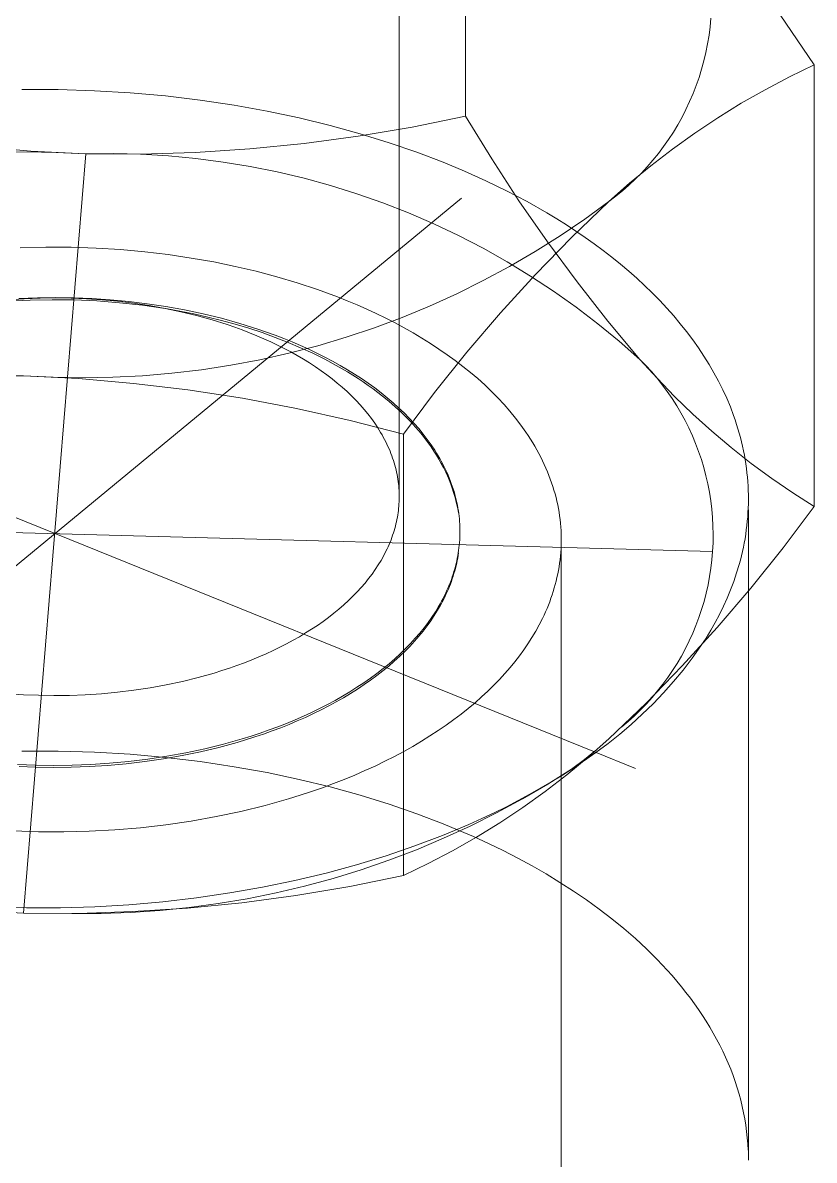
# Model space of a CAD drawing. Header units: inches. Extents: x -6 to 195, y -3 to 126.
# Drawn here: x 181.7479 to 182.0555, y 44.955 to 45.3972 of the extents above; entities that cross this region are included whole.
import ezdxf

# ---------------------------------------------------------------- set-up
doc = ezdxf.new("R2010")
doc.units = ezdxf.units.IN
doc.linetypes.add('HIDDEN', pattern=[1.905, 1.27, -0.635])
doc.layers.add('ZANO_R', color=7, linetype='Continuous', lineweight=0)
doc.layers.add('ZANO_R_przerywana', color=250, linetype='HIDDEN', lineweight=0)

msp = doc.modelspace()

# ---------------------------------------------------------------- linework, layer by layer
at = {"layer": 'ZANO_R'}
for p, q in [((182.0555, 45.38083), (182.0064, 45.45293)), ((182.01537, 45.39901), (182.01505, 45.39566)), ((182.01462, 45.39232), (182.01407, 45.389)), ((182.01505, 45.39566), (182.01462, 45.39232)), ((182.01407, 45.389), (182.01341, 45.3857)), ((182.01341, 45.3857), (182.01263, 45.38242)), ((182.01174, 45.37917), (182.01074, 45.37596)), ((182.01263, 45.38242), (182.01174, 45.37917)), ((182.04587, 45.37617), (182.0555, 45.38083)), ((182.0555, 45.20921), (182.0555, 45.38083)), ((182.01074, 45.37596), (182.00963, 45.37278)), ((182.03641, 45.37119), (182.04587, 45.37617)), ((182.00841, 45.36964), (182.00708, 45.36655)), ((182.00963, 45.37278), (182.00841, 45.36964)), ((182.02712, 45.36588), (182.03641, 45.37119)), ((182.00708, 45.36655), (182.00565, 45.3635)), ((182.01802, 45.36027), (182.02712, 45.36588)), ((182.00565, 45.3635), (182.00411, 45.3605)), ((182.00248, 45.35756), (182.00074, 45.35468)), ((182.00411, 45.3605), (182.00248, 45.35756)), ((182.00911, 45.35434), (182.01802, 45.36027)), ((181.9989, 45.35186), (181.99696, 45.3491)), ((182.00074, 45.35468), (181.9989, 45.35186)), ((182.00041, 45.34812), (182.00911, 45.35434)), ((181.99193, 45.3416), (182.00041, 45.34812)), ((181.99696, 45.3491), (181.99494, 45.34641)), ((181.99282, 45.34379), (181.99061, 45.34125)), ((181.99494, 45.34641), (181.99282, 45.34379)), ((181.98367, 45.3348), (181.99193, 45.3416)), ((181.98832, 45.33879), (181.98594, 45.3364)), ((181.99061, 45.34125), (181.98832, 45.33879)), ((181.97565, 45.32772), (181.98367, 45.3348)), ((181.98594, 45.3364), (181.98348, 45.3341)), ((181.97833, 45.32976), (181.97565, 45.32772)), ((181.98095, 45.33189), (181.97833, 45.32976)), ((181.98348, 45.3341), (181.98095, 45.33189)), ((181.96115, 45.31375), (181.97565, 45.32772)), ((181.97565, 45.32772), (181.96633, 45.32091)), ((181.96633, 45.32091), (181.95678, 45.31443)), ((181.95678, 45.31443), (181.94701, 45.30827)), ((181.94711, 45.29932), (181.96115, 45.31375)), ((181.94701, 45.30827), (181.93704, 45.30245)), ((181.93704, 45.30245), (181.92688, 45.29697)), ((181.93354, 45.28444), (181.94711, 45.29932)), ((181.92688, 45.29697), (181.91654, 45.29184)), ((181.91654, 45.29184), (181.90602, 45.28707)), ((181.90602, 45.28707), (181.89535, 45.28266)), ((181.89535, 45.28266), (181.88454, 45.27862)), ((181.92046, 45.26913), (181.93354, 45.28444)), ((181.88454, 45.27862), (181.87359, 45.27495)), ((181.87359, 45.27495), (181.86253, 45.27165)), ((181.85136, 45.26874), (181.84009, 45.2662)), ((181.86253, 45.27165), (181.85136, 45.26874)), ((181.90788, 45.25341), (181.92046, 45.26913)), ((181.82875, 45.26406), (181.81734, 45.2623)), ((181.84009, 45.2662), (181.82875, 45.26406)), ((181.72699, 45.26004), (181.74823, 45.25999)), ((181.74823, 45.25999), (181.73753, 45.25987)), ((181.74823, 45.25999), (181.76957, 45.25886)), ((181.75976, 45.25939), (181.74823, 45.25999)), ((181.7713, 45.25918), (181.75976, 45.25939)), ((181.78284, 45.25937), (181.7713, 45.25918)), ((181.79437, 45.25995), (181.78284, 45.25937)), ((181.80588, 45.26093), (181.79437, 45.25995)), ((181.81734, 45.2623), (181.80588, 45.26093)), ((181.76957, 45.25886), (181.79087, 45.25702)), ((181.79087, 45.25702), (181.8121, 45.25448)), ((181.8121, 45.25448), (181.83323, 45.25123)), ((181.83323, 45.25123), (181.85424, 45.24728)), ((181.89581, 45.23729), (181.90788, 45.25341)), ((181.85424, 45.24728), (181.87511, 45.24263)), ((181.87511, 45.24263), (181.89581, 45.23729)), ((181.89581, 45.06567), (181.89581, 45.23729)), ((182.0555, 45.20921), (182.04343, 45.19309)), ((182.04343, 45.19309), (182.03085, 45.17737)), ((182.03085, 45.17737), (182.01776, 45.16206)), ((182.01776, 45.16206), (182.00419, 45.14719)), ((182.01148, 45.15497), (182.00807, 45.15021)), ((182.00807, 45.15021), (182.0045, 45.14558)), ((182.00419, 45.14719), (181.99015, 45.13275)), ((182.0045, 45.14558), (182.00077, 45.14108)), ((182.00077, 45.14108), (181.99689, 45.13671)), ((181.99689, 45.13671), (181.99286, 45.13247)), ((181.99015, 45.13275), (181.97565, 45.11878)), ((181.99286, 45.13247), (181.98868, 45.12837)), ((181.98868, 45.12837), (181.98437, 45.12442)), ((181.98437, 45.12442), (181.97992, 45.12063)), ((181.97565, 45.11878), (181.96763, 45.1117)), ((181.97992, 45.12063), (181.97535, 45.11698)), ((181.97065, 45.1135), (181.96584, 45.11018)), ((181.97005, 45.11384), (181.98608, 45.10736)), ((181.97535, 45.11698), (181.97065, 45.1135)), ((181.96763, 45.1117), (181.95938, 45.1049)), ((181.95938, 45.1049), (181.95089, 45.09838)), ((181.95089, 45.09838), (181.94219, 45.09216)), ((181.94219, 45.09216), (181.93329, 45.08624)), ((181.93329, 45.08624), (181.92419, 45.08062)), ((181.92419, 45.08062), (181.9149, 45.07531)), ((181.9149, 45.07531), (181.90543, 45.07033)), ((181.90543, 45.07033), (181.89581, 45.06567)), ((181.89581, 45.06567), (181.875, 45.06145)), ((181.875, 45.06145), (181.85405, 45.05794)), ((181.85405, 45.05794), (181.83301, 45.05513)), ((181.74823, 45.05104), (181.72688, 45.05217)), ((181.79068, 45.05166), (181.76946, 45.05099)), ((181.81187, 45.05304), (181.79068, 45.05166)), ((181.83301, 45.05513), (181.81187, 45.05304)), ((181.76946, 45.05099), (181.74823, 45.05104))]:
    msp.add_line(p, q, dxfattribs=at)
at = {"layer": 'ZANO_R_przerywana'}
for p, q in [((181.89419, 45.53883), (181.89419, 45.21294)), ((181.92002, 45.53245), (181.92002, 45.36083)), ((181.74756, 45.37124), (181.76171, 45.37123)), ((181.76171, 45.37123), (181.77576, 45.3708)), ((181.77576, 45.3708), (181.78967, 45.36997)), ((181.78967, 45.36997), (181.80338, 45.36874)), ((181.80338, 45.36874), (181.81685, 45.36713)), ((181.81685, 45.36713), (181.83002, 45.36516)), ((181.83002, 45.36516), (181.84286, 45.36285)), ((181.84286, 45.36285), (181.85534, 45.36021)), ((181.92002, 45.36083), (181.89921, 45.35661)), ((181.92002, 45.36083), (181.93014, 45.34428)), ((181.85534, 45.36021), (181.86741, 45.35727)), ((181.86741, 45.35727), (181.87906, 45.35405)), ((181.89921, 45.35661), (181.87827, 45.3531)), ((181.87827, 45.3531), (181.85722, 45.35029)), ((181.87906, 45.35405), (181.89026, 45.35058)), ((181.75109, 45.34733), (181.72979, 45.34917)), ((181.83609, 45.3482), (181.8149, 45.34682)), ((181.85722, 45.35029), (181.83609, 45.3482)), ((181.89026, 45.35058), (181.901, 45.34688)), ((181.73782, 45.34682), (181.74937, 45.34701)), ((181.74823, 45.05104), (181.77244, 45.3462)), ((181.74937, 45.34701), (181.76091, 45.3468)), ((181.77244, 45.3462), (181.75109, 45.34733)), ((181.76091, 45.3468), (181.77244, 45.3462)), ((181.77244, 45.3462), (181.78314, 45.34632)), ((181.79368, 45.34615), (181.77244, 45.3462)), ((181.78314, 45.34632), (181.79383, 45.34606)), ((181.8149, 45.34682), (181.79368, 45.34615)), ((181.79383, 45.34606), (181.80451, 45.34543)), ((181.80451, 45.34543), (181.81516, 45.34443)), ((181.81516, 45.34443), (181.82577, 45.34306)), ((181.82577, 45.34306), (181.83633, 45.34132)), ((181.901, 45.34688), (181.91125, 45.34297)), ((181.93014, 45.34428), (181.94073, 45.32803)), ((181.83633, 45.34132), (181.84682, 45.33921)), ((181.84682, 45.33921), (181.85722, 45.33674)), ((181.91125, 45.34297), (181.9196, 45.33949)), ((181.9196, 45.33949), (181.92784, 45.33578)), ((181.85722, 45.33674), (181.86754, 45.3339)), ((181.92784, 45.33578), (181.93595, 45.33184)), ((181.86754, 45.3339), (181.87775, 45.33071)), ((181.87775, 45.33071), (181.88785, 45.32717)), ((181.93595, 45.33184), (181.94388, 45.32766)), ((181.6069, 45.07211), (181.91841, 45.32896)), ((181.88785, 45.32717), (181.89781, 45.32327)), ((181.94073, 45.32803), (181.9518, 45.3121)), ((181.94388, 45.32766), (181.95163, 45.32325)), ((181.89781, 45.32327), (181.90763, 45.31904)), ((181.95163, 45.32325), (181.95542, 45.32096)), ((181.95542, 45.32096), (181.95916, 45.31861)), ((181.90763, 45.31904), (181.9173, 45.31446)), ((181.95916, 45.31861), (181.96283, 45.31621)), ((181.9173, 45.31446), (181.9268, 45.30955)), ((181.9518, 45.3121), (181.96334, 45.2965)), ((181.96283, 45.31621), (181.96644, 45.31375)), ((181.96644, 45.31375), (181.96998, 45.31123)), ((181.74693, 45.3097), (181.75683, 45.30994)), ((181.75683, 45.30994), (181.76665, 45.3099)), ((181.76665, 45.3099), (181.77636, 45.30958)), ((181.77636, 45.30958), (181.78591, 45.309)), ((181.78591, 45.309), (181.79529, 45.30815)), ((181.79529, 45.30815), (181.80446, 45.30707)), ((181.9268, 45.30955), (181.93613, 45.30431)), ((181.96998, 45.31123), (181.97345, 45.30866)), ((181.97345, 45.30866), (181.97684, 45.30604)), ((181.80446, 45.30707), (181.8134, 45.30575)), ((181.8134, 45.30575), (181.82209, 45.30422)), ((181.82209, 45.30422), (181.8305, 45.3025)), ((181.93613, 45.30431), (181.94527, 45.29874)), ((181.97684, 45.30604), (181.98016, 45.30336)), ((181.98016, 45.30336), (181.98339, 45.30063)), ((181.8305, 45.3025), (181.83863, 45.30058)), ((181.83863, 45.30058), (181.84661, 45.29846)), ((181.98339, 45.30063), (181.98653, 45.29786)), ((181.84661, 45.29846), (181.85454, 45.2961)), ((181.85454, 45.2961), (181.86241, 45.29349)), ((181.94527, 45.29874), (181.95421, 45.29287)), ((181.96334, 45.2965), (181.97533, 45.28125)), ((181.98653, 45.29786), (181.98959, 45.29503)), ((181.98959, 45.29503), (181.99256, 45.29215)), ((181.74846, 45.28992), (181.74223, 45.28952)), ((181.75362, 45.29028), (181.74637, 45.29)), ((181.75463, 45.29016), (181.74846, 45.28992)), ((181.76076, 45.29036), (181.75362, 45.29028)), ((181.7607, 45.29023), (181.75463, 45.29016)), ((181.76667, 45.29014), (181.7607, 45.29023)), ((181.76778, 45.29026), (181.76076, 45.29036)), ((181.76778, 45.29026), (181.76667, 45.29014)), ((181.77262, 45.2899), (181.76667, 45.29014)), ((181.77479, 45.28998), (181.76778, 45.29026)), ((181.78189, 45.2895), (181.77479, 45.28998)), ((181.86241, 45.29349), (181.87019, 45.29062)), ((181.87019, 45.29062), (181.87403, 45.28909)), ((181.95421, 45.29287), (181.96294, 45.28668)), ((181.99256, 45.29215), (181.99543, 45.28923)), ((181.53458, 45.28989), (181.97005, 45.11384)), ((181.7508, 45.28938), (181.74232, 45.28895)), ((181.75929, 45.28955), (181.7508, 45.28938)), ((181.76778, 45.28944), (181.75929, 45.28955)), ((181.77668, 45.28906), (181.76778, 45.28944)), ((181.77866, 45.2895), (181.77262, 45.2899)), ((181.78555, 45.28837), (181.77668, 45.28906)), ((181.78475, 45.28893), (181.77866, 45.2895)), ((181.78906, 45.28883), (181.78189, 45.2895)), ((181.79089, 45.28819), (181.78475, 45.28893)), ((181.7944, 45.28739), (181.78555, 45.28837)), ((181.79628, 45.28796), (181.78906, 45.28883)), ((181.79705, 45.28726), (181.79089, 45.28819)), ((181.80321, 45.28611), (181.7944, 45.28739)), ((181.80353, 45.28687), (181.79628, 45.28796)), ((181.80321, 45.28615), (181.79705, 45.28726)), ((181.80935, 45.28486), (181.80321, 45.28615)), ((181.81078, 45.28557), (181.80353, 45.28687)), ((181.80897, 45.2851), (181.80353, 45.28606)), ((181.818, 45.28405), (181.81078, 45.28557)), ((181.87403, 45.28909), (181.87783, 45.2875)), ((181.87783, 45.2875), (181.88159, 45.28584)), ((181.88159, 45.28584), (181.8853, 45.28412)), ((181.96294, 45.28668), (181.97145, 45.2802)), ((181.99543, 45.28923), (181.9982, 45.28627)), ((181.9982, 45.28627), (182.00087, 45.28326)), ((181.8144, 45.28402), (181.80897, 45.2851)), ((181.81544, 45.28337), (181.80935, 45.28486)), ((181.8198, 45.28281), (181.8144, 45.28402)), ((181.82145, 45.2817), (181.81544, 45.28337)), ((181.82516, 45.2823), (181.818, 45.28405)), ((181.82516, 45.28148), (181.8198, 45.28281)), ((181.82737, 45.27984), (181.82145, 45.2817)), ((181.83224, 45.28033), (181.82516, 45.2823)), ((181.83048, 45.28003), (181.82516, 45.28148)), ((181.8853, 45.28412), (181.88897, 45.28234)), ((181.88897, 45.28234), (181.89258, 45.28049)), ((181.97533, 45.28125), (181.98776, 45.26636)), ((182.00087, 45.28326), (182.00344, 45.28021)), ((181.83028, 45.27884), (181.82737, 45.27984)), ((181.83316, 45.27779), (181.83028, 45.27884)), ((181.83574, 45.27844), (181.83048, 45.28003)), ((181.8392, 45.27814), (181.83224, 45.28033)), ((181.836, 45.27669), (181.83316, 45.27779)), ((181.84092, 45.27674), (181.83574, 45.27844)), ((181.8388, 45.27556), (181.836, 45.27669)), ((181.84263, 45.27696), (181.8392, 45.27814)), ((181.84601, 45.27491), (181.84092, 45.27674)), ((181.84601, 45.27573), (181.84263, 45.27696)), ((181.89258, 45.28049), (181.89613, 45.27859)), ((181.89613, 45.27859), (181.89962, 45.27662)), ((181.97145, 45.2802), (181.97972, 45.27342)), ((182.00344, 45.28021), (182.0059, 45.27712)), ((182.0059, 45.27712), (182.00825, 45.27399)), ((181.84156, 45.27437), (181.8388, 45.27556)), ((181.84426, 45.27315), (181.84156, 45.27437)), ((181.84692, 45.27188), (181.84426, 45.27315)), ((181.84935, 45.27444), (181.84601, 45.27573)), ((181.85101, 45.27296), (181.84601, 45.27491)), ((181.85265, 45.2731), (181.84935, 45.27444)), ((181.85589, 45.27089), (181.85101, 45.27296)), ((181.85589, 45.27171), (181.85265, 45.2731)), ((181.89962, 45.27662), (181.90303, 45.2746)), ((181.90303, 45.2746), (181.90638, 45.27251)), ((181.90638, 45.27251), (181.90965, 45.27037)), ((181.97972, 45.27342), (181.98776, 45.26636)), ((182.00825, 45.27399), (182.0105, 45.27083)), ((181.84953, 45.27057), (181.84692, 45.27188)), ((181.85208, 45.26922), (181.84953, 45.27057)), ((181.85456, 45.26783), (181.85208, 45.26922)), ((181.85699, 45.26641), (181.85456, 45.26783)), ((181.85908, 45.27027), (181.85589, 45.27171)), ((181.86065, 45.26871), (181.85589, 45.27089)), ((181.8622, 45.26878), (181.85908, 45.27027)), ((181.86527, 45.26642), (181.86065, 45.26871)), ((181.86527, 45.26724), (181.8622, 45.26878)), ((181.90965, 45.27037), (181.91284, 45.26817)), ((181.91284, 45.26817), (181.91594, 45.26592)), ((182.0105, 45.27083), (182.01262, 45.26763)), ((181.85936, 45.26495), (181.85699, 45.26641)), ((181.86166, 45.26345), (181.85936, 45.26495)), ((181.86389, 45.26192), (181.86166, 45.26345)), ((181.86826, 45.26565), (181.86527, 45.26724)), ((181.86974, 45.26402), (181.86527, 45.26642)), ((181.87119, 45.26401), (181.86826, 45.26565)), ((181.87405, 45.26152), (181.86974, 45.26402)), ((181.87405, 45.26234), (181.87119, 45.26401)), ((181.91594, 45.26592), (181.91895, 45.26361)), ((181.91895, 45.26361), (181.92188, 45.26126)), ((181.98776, 45.26636), (181.99006, 45.264)), ((181.98776, 45.26636), (181.99439, 45.25902)), ((181.99006, 45.264), (181.99227, 45.26157)), ((182.01262, 45.26763), (182.01464, 45.2644)), ((182.01464, 45.2644), (182.01653, 45.26114)), ((181.86604, 45.26035), (181.86389, 45.26192)), ((181.86813, 45.25876), (181.86604, 45.26035)), ((181.87683, 45.26062), (181.87405, 45.26234)), ((181.87615, 45.26023), (181.87405, 45.26152)), ((181.8782, 45.25892), (181.87615, 45.26023)), ((181.87954, 45.25885), (181.87683, 45.26062)), ((181.92188, 45.26126), (181.9247, 45.25885)), ((181.99227, 45.26157), (181.9944, 45.25906)), ((181.99439, 45.25902), (182.00125, 45.25192)), ((181.9944, 45.25906), (181.99645, 45.25648)), ((182.01653, 45.26114), (182.0183, 45.25786)), ((181.87014, 45.25714), (181.86813, 45.25876)), ((181.87208, 45.25549), (181.87014, 45.25714)), ((181.87393, 45.25382), (181.87208, 45.25549)), ((181.8802, 45.25759), (181.8782, 45.25892)), ((181.88216, 45.25705), (181.87954, 45.25885)), ((181.88216, 45.25624), (181.8802, 45.25759)), ((181.8847, 45.25522), (181.88216, 45.25705)), ((181.88407, 45.25486), (181.88216, 45.25624)), ((181.88594, 45.25347), (181.88407, 45.25486)), ((181.88715, 45.25334), (181.8847, 45.25522)), ((181.9247, 45.25885), (181.92742, 45.2564)), ((181.92742, 45.2564), (181.93004, 45.2539)), ((181.99645, 45.25648), (181.9984, 45.25383)), ((182.0183, 45.25786), (182.01995, 45.25455)), ((182.01995, 45.25455), (182.02148, 45.25121)), ((181.87571, 45.25213), (181.87393, 45.25382)), ((181.87741, 45.25041), (181.87571, 45.25213)), ((181.87903, 45.24867), (181.87741, 45.25041)), ((181.88775, 45.25205), (181.88594, 45.25347)), ((181.88952, 45.25144), (181.88715, 45.25334)), ((181.88952, 45.25062), (181.88775, 45.25205)), ((181.8918, 45.2495), (181.88952, 45.25144)), ((181.89124, 45.24917), (181.88952, 45.25062)), ((181.93004, 45.2539), (181.93256, 45.25135)), ((181.93256, 45.25135), (181.93496, 45.24877)), ((181.9984, 45.25383), (182.00027, 45.25111)), ((182.00027, 45.25111), (182.00203, 45.24834)), ((182.00125, 45.25192), (182.00836, 45.24505)), ((182.02148, 45.25121), (182.02289, 45.24786)), ((181.88056, 45.24692), (181.87903, 45.24867)), ((181.88201, 45.24515), (181.88056, 45.24692)), ((181.8929, 45.2477), (181.89124, 45.24917)), ((181.89398, 45.24753), (181.8918, 45.2495)), ((181.89451, 45.24622), (181.8929, 45.2477)), ((181.89607, 45.24554), (181.89398, 45.24753)), ((181.89607, 45.24472), (181.89451, 45.24622)), ((181.93496, 45.24877), (181.93725, 45.24615)), ((181.93725, 45.24615), (181.93942, 45.24349)), ((182.00203, 45.24834), (182.00371, 45.2455)), ((182.02289, 45.24786), (182.02417, 45.24448)), ((181.88338, 45.24337), (181.88201, 45.24515)), ((181.88467, 45.24158), (181.88338, 45.24337)), ((181.88587, 45.23977), (181.88467, 45.24158)), ((181.89807, 45.24352), (181.89607, 45.24554)), ((181.89758, 45.24321), (181.89607, 45.24472)), ((181.89904, 45.24168), (181.89758, 45.24321)), ((181.89997, 45.24147), (181.89807, 45.24352)), ((181.90043, 45.24014), (181.89904, 45.24168)), ((181.90178, 45.23941), (181.89997, 45.24147)), ((181.93942, 45.24349), (181.94147, 45.2408)), ((182.00371, 45.2455), (182.00528, 45.24261)), ((182.00528, 45.24261), (182.00676, 45.23967)), ((182.00836, 45.24505), (182.0157, 45.23842)), ((182.02417, 45.24448), (182.02476, 45.24279)), ((182.02476, 45.24279), (182.02532, 45.24109)), ((181.88644, 45.23887), (181.88587, 45.23977)), ((181.88699, 45.23796), (181.88644, 45.23887)), ((181.88751, 45.23705), (181.88699, 45.23796)), ((181.88802, 45.23614), (181.88751, 45.23705)), ((181.90178, 45.23859), (181.90043, 45.24014)), ((181.90349, 45.23733), (181.90178, 45.23941)), ((181.90307, 45.23703), (181.90178, 45.23859)), ((181.9043, 45.23547), (181.90307, 45.23703)), ((181.9051, 45.23523), (181.90349, 45.23733)), ((181.94147, 45.2408), (181.94341, 45.23808)), ((181.94341, 45.23808), (181.94433, 45.23671)), ((182.00676, 45.23967), (182.00813, 45.23668)), ((182.0157, 45.23842), (182.02325, 45.23205)), ((182.02532, 45.24109), (182.02584, 45.23939)), ((182.02584, 45.23939), (182.02634, 45.23769)), ((182.02634, 45.23769), (182.0268, 45.23598)), ((181.8885, 45.23523), (181.88802, 45.23614)), ((181.88897, 45.23432), (181.8885, 45.23523)), ((181.88941, 45.23341), (181.88897, 45.23432)), ((181.88984, 45.2325), (181.88941, 45.23341)), ((181.89024, 45.23158), (181.88984, 45.2325)), ((181.90548, 45.23389), (181.9043, 45.23547)), ((181.90661, 45.23312), (181.9051, 45.23523)), ((181.90661, 45.23231), (181.90548, 45.23389)), ((181.90802, 45.231), (181.90661, 45.23312)), ((181.94433, 45.23671), (181.94522, 45.23533)), ((181.94522, 45.23533), (181.94608, 45.23394)), ((181.94608, 45.23394), (181.94691, 45.23255)), ((181.94691, 45.23255), (181.9477, 45.23116)), ((182.00813, 45.23668), (182.0094, 45.23364)), ((182.0094, 45.23364), (182.01056, 45.23056)), ((182.0268, 45.23598), (182.02724, 45.23427)), ((182.02724, 45.23427), (182.02764, 45.23256)), ((182.02764, 45.23256), (182.028, 45.23085)), ((181.89062, 45.23067), (181.89024, 45.23158)), ((181.89099, 45.22976), (181.89062, 45.23067)), ((181.89133, 45.22885), (181.89099, 45.22976)), ((181.89165, 45.22793), (181.89133, 45.22885)), ((181.90768, 45.23071), (181.90661, 45.23231)), ((181.90869, 45.22912), (181.90768, 45.23071)), ((181.90869, 45.22994), (181.90802, 45.231)), ((181.90934, 45.22887), (181.90869, 45.22994)), ((181.90965, 45.22752), (181.90869, 45.22912)), ((181.90996, 45.2278), (181.90934, 45.22887)), ((181.9477, 45.23116), (181.94847, 45.22975)), ((181.94847, 45.22975), (181.9492, 45.22835)), ((181.9492, 45.22835), (181.9499, 45.22694)), ((182.01056, 45.23056), (182.01162, 45.22744)), ((182.02325, 45.23205), (182.03102, 45.22593)), ((182.028, 45.23085), (182.02834, 45.22913)), ((182.02834, 45.22913), (182.02864, 45.22742)), ((181.89195, 45.22702), (181.89165, 45.22793)), ((181.89223, 45.22612), (181.89195, 45.22702)), ((181.8925, 45.22521), (181.89223, 45.22612)), ((181.89274, 45.2243), (181.8925, 45.22521)), ((181.89296, 45.2234), (181.89274, 45.2243)), ((181.91055, 45.22591), (181.90965, 45.22752)), ((181.91055, 45.22673), (181.90996, 45.2278)), ((181.91112, 45.22566), (181.91055, 45.22673)), ((181.9114, 45.22431), (181.91055, 45.22591)), ((181.91167, 45.22459), (181.91112, 45.22566)), ((181.91219, 45.2227), (181.9114, 45.22431)), ((181.91219, 45.22351), (181.91167, 45.22459)), ((181.9499, 45.22694), (181.95057, 45.22552)), ((181.95057, 45.22552), (181.95121, 45.2241)), ((181.95121, 45.2241), (181.95181, 45.22268)), ((182.01162, 45.22744), (182.01257, 45.22429)), ((182.01257, 45.22429), (182.01341, 45.22111)), ((182.02864, 45.22742), (182.02891, 45.2257)), ((182.02891, 45.2257), (182.02915, 45.22398)), ((182.02915, 45.22398), (182.02935, 45.22226)), ((182.03102, 45.22593), (182.03899, 45.22008)), ((181.89317, 45.22249), (181.89296, 45.2234)), ((181.89335, 45.22159), (181.89317, 45.22249)), ((181.89352, 45.22069), (181.89335, 45.22159)), ((181.89366, 45.2198), (181.89352, 45.22069)), ((181.89379, 45.2189), (181.89366, 45.2198)), ((181.91269, 45.22244), (181.91219, 45.22351)), ((181.91293, 45.22109), (181.91219, 45.2227)), ((181.91317, 45.22137), (181.91269, 45.22244)), ((181.91362, 45.21948), (181.91293, 45.22109)), ((181.91362, 45.22029), (181.91317, 45.22137)), ((181.91404, 45.21922), (181.91362, 45.22029)), ((181.91425, 45.21787), (181.91362, 45.21948)), ((181.91444, 45.21815), (181.91404, 45.21922)), ((181.95181, 45.22268), (181.95238, 45.22126)), ((181.95238, 45.22126), (181.95292, 45.21983)), ((181.95292, 45.21983), (181.95343, 45.2184)), ((182.01341, 45.22111), (182.01415, 45.2179)), ((182.02935, 45.22226), (182.02953, 45.22054)), ((182.02953, 45.22054), (182.02967, 45.21883)), ((182.03899, 45.22008), (182.04715, 45.21451)), ((181.8939, 45.21801), (181.89379, 45.2189)), ((181.894, 45.21712), (181.8939, 45.21801)), ((181.89407, 45.21624), (181.894, 45.21712)), ((181.89413, 45.21536), (181.89407, 45.21624)), ((181.89417, 45.21448), (181.89413, 45.21536)), ((181.91482, 45.21626), (181.91425, 45.21787)), ((181.91482, 45.21707), (181.91444, 45.21815)), ((181.91518, 45.216), (181.91482, 45.21707)), ((181.91535, 45.21465), (181.91482, 45.21626)), ((181.91551, 45.21493), (181.91518, 45.216)), ((181.91582, 45.21387), (181.91551, 45.21493)), ((181.95343, 45.2184), (181.9539, 45.21697)), ((181.9539, 45.21697), (181.95435, 45.21553)), ((181.95435, 45.21553), (181.95476, 45.2141)), ((182.01415, 45.2179), (182.01477, 45.21467)), ((182.02967, 45.21883), (182.02977, 45.21711)), ((182.02977, 45.21711), (182.02985, 45.21539)), ((182.02985, 45.21539), (182.02989, 45.21367)), ((181.8941, 45.21014), (181.89415, 45.211)), ((181.89415, 45.211), (181.89418, 45.21187)), ((181.89419, 45.2136), (181.89417, 45.21448)), ((181.89418, 45.21187), (181.89419, 45.21273)), ((181.89419, 45.21273), (181.89419, 45.2136)), ((181.91582, 45.21305), (181.91535, 45.21465)), ((181.9161, 45.2128), (181.91582, 45.21387)), ((181.91624, 45.21145), (181.91582, 45.21305)), ((181.91637, 45.21174), (181.9161, 45.2128)), ((181.91661, 45.20985), (181.91624, 45.21145)), ((181.91661, 45.21067), (181.91637, 45.21174)), ((181.91682, 45.20961), (181.91661, 45.21067)), ((181.95476, 45.2141), (181.95514, 45.21266)), ((181.95514, 45.21266), (181.95548, 45.21122)), ((181.95548, 45.21122), (181.95579, 45.20979)), ((182.01477, 45.21467), (182.01528, 45.21141)), ((182.01528, 45.21141), (182.01568, 45.20815)), ((182.02989, 45.21367), (182.02991, 45.21196)), ((182.02991, 45.21196), (182.02989, 45.21025)), ((182.04715, 45.21451), (182.0555, 45.20921)), ((181.89363, 45.20585), (181.89376, 45.20671)), ((181.89376, 45.20671), (181.89387, 45.20758)), ((181.89387, 45.20758), (181.89396, 45.20843)), ((181.89396, 45.20843), (181.89404, 45.20929)), ((181.89404, 45.20929), (181.8941, 45.21014)), ((181.91693, 45.20827), (181.91661, 45.20985)), ((181.91702, 45.20856), (181.91682, 45.20961)), ((181.91719, 45.20668), (181.91693, 45.20827)), ((181.91719, 45.2075), (181.91702, 45.20856)), ((181.91734, 45.20645), (181.91719, 45.2075)), ((181.91747, 45.2054), (181.91734, 45.20645)), ((181.95579, 45.20979), (181.95608, 45.20835)), ((181.95608, 45.20835), (181.95632, 45.20692)), ((181.95632, 45.20692), (181.95654, 45.20548)), ((182.01568, 45.20815), (182.01597, 45.20487)), ((182.02975, 45.20683), (182.02964, 45.20512)), ((182.02983, 45.20854), (182.02975, 45.20683)), ((182.02989, 45.21025), (182.02983, 45.20854)), ((182.02991, 45.20791), (182.02991, 44.95501)), ((181.50471, 45.20561), (182.01595, 45.19163)), ((181.89248, 45.20061), (181.89271, 45.20149)), ((181.89271, 45.20149), (181.89293, 45.20237)), ((181.89293, 45.20237), (181.89313, 45.20324)), ((181.89313, 45.20324), (181.89331, 45.20411)), ((181.89331, 45.20411), (181.89348, 45.20498)), ((181.89348, 45.20498), (181.89363, 45.20585)), ((181.91758, 45.20436), (181.91747, 45.2054)), ((181.91767, 45.20332), (181.91758, 45.20436)), ((181.91774, 45.20228), (181.91767, 45.20332)), ((181.91778, 45.20124), (181.91774, 45.20228)), ((181.95654, 45.20548), (181.95673, 45.20405)), ((181.95673, 45.20405), (181.95688, 45.20261)), ((181.95688, 45.20261), (181.957, 45.20118)), ((182.01597, 45.20487), (182.01614, 45.20158)), ((182.01614, 45.20158), (182.01621, 45.19829)), ((182.02931, 45.20172), (182.0291, 45.20002)), ((182.02949, 45.20342), (182.02931, 45.20172)), ((182.02964, 45.20512), (182.02949, 45.20342)), ((181.89101, 45.19619), (181.89134, 45.19708)), ((181.89134, 45.19708), (181.89165, 45.19796)), ((181.89165, 45.19796), (181.89195, 45.19885)), ((181.89195, 45.19885), (181.89222, 45.19973)), ((181.89222, 45.19973), (181.89248, 45.20061)), ((181.91771, 45.19614), (181.91776, 45.19715)), ((181.91776, 45.19715), (181.9178, 45.19817)), ((181.91781, 45.20022), (181.91778, 45.20124)), ((181.9178, 45.19817), (181.91781, 45.19919)), ((181.91781, 45.19919), (181.91781, 45.20022)), ((181.957, 45.20118), (181.95709, 45.19976)), ((181.95709, 45.19976), (181.95715, 45.19833)), ((181.95715, 45.19833), (181.95718, 45.19691)), ((182.01621, 45.19829), (182.01616, 45.195)), ((182.02886, 45.19833), (182.02859, 45.19664)), ((182.0291, 45.20002), (182.02886, 45.19833)), ((181.88906, 45.19174), (181.88949, 45.19263)), ((181.88949, 45.19263), (181.8899, 45.19352)), ((181.8899, 45.19352), (181.89029, 45.19441)), ((181.89029, 45.19441), (181.89066, 45.1953)), ((181.89066, 45.1953), (181.89101, 45.19619)), ((181.9173, 45.19211), (181.91743, 45.19312)), ((181.91743, 45.19312), (181.91755, 45.19413)), ((181.91755, 45.19413), (181.91764, 45.19514)), ((181.91764, 45.19514), (181.91771, 45.19614)), ((181.95708, 45.19266), (181.95699, 45.19125)), ((181.95715, 45.19407), (181.95708, 45.19266)), ((181.95718, 45.19549), (181.95715, 45.19407)), ((181.95718, 45.19691), (181.95718, 45.19549)), ((181.95718, 45.19266), (181.95718, 41.33884)), ((182.01616, 45.195), (182.01599, 45.19171)), ((182.02796, 45.19328), (182.02759, 45.1916)), ((182.02829, 45.19496), (182.02796, 45.19328)), ((182.02859, 45.19664), (182.02829, 45.19496)), ((181.88714, 45.18819), (181.88765, 45.18908)), ((181.88765, 45.18908), (181.88814, 45.18997)), ((181.88814, 45.18997), (181.88861, 45.19085)), ((181.88861, 45.19085), (181.88906, 45.19174)), ((181.91657, 45.18802), (181.91678, 45.18905)), ((181.91676, 45.1881), (181.91695, 45.1891)), ((181.91678, 45.18905), (181.91698, 45.19007)), ((181.91695, 45.1891), (181.91712, 45.1901)), ((181.91698, 45.19007), (181.91715, 45.19109)), ((181.91712, 45.1901), (181.91727, 45.19109)), ((181.91715, 45.19109), (181.9173, 45.19211)), ((181.95671, 45.18845), (181.95653, 45.18706)), ((181.95687, 45.18985), (181.95671, 45.18845)), ((181.95699, 45.19125), (181.95687, 45.18985)), ((182.01572, 45.18843), (182.01533, 45.18516)), ((182.01599, 45.19171), (182.01572, 45.18843)), ((182.02678, 45.18827), (182.02633, 45.18661)), ((182.0272, 45.18993), (182.02678, 45.18827)), ((182.02759, 45.1916), (182.0272, 45.18993)), ((181.88365, 45.18288), (181.88489, 45.18464)), ((181.88489, 45.18464), (181.88606, 45.18641)), ((181.88606, 45.18641), (181.88714, 45.18819)), ((181.91517, 45.18285), (181.91549, 45.18389)), ((181.91549, 45.18389), (181.9158, 45.18493)), ((181.91549, 45.18307), (181.91579, 45.18408)), ((181.91579, 45.18408), (181.91606, 45.18509)), ((181.9158, 45.18493), (181.91607, 45.18596)), ((181.91606, 45.18509), (181.91631, 45.1861)), ((181.91607, 45.18596), (181.91633, 45.18699)), ((181.91631, 45.1861), (181.91654, 45.1871)), ((181.91633, 45.18699), (181.91657, 45.18802)), ((181.91654, 45.1871), (181.91676, 45.1881)), ((181.95608, 45.18429), (181.95581, 45.18291)), ((181.95632, 45.18567), (181.95608, 45.18429)), ((181.95653, 45.18706), (181.95632, 45.18567)), ((182.01533, 45.18516), (182.01483, 45.1819)), ((182.02633, 45.18661), (182.02533, 45.18331)), ((181.87942, 45.17766), (181.88091, 45.17939)), ((181.88091, 45.17939), (181.88232, 45.18113)), ((181.88232, 45.18113), (181.88365, 45.18288)), ((181.91366, 45.17868), (181.91407, 45.17973)), ((181.91407, 45.17973), (181.91446, 45.18077)), ((181.91411, 45.17901), (181.91449, 45.18003)), ((181.91446, 45.18077), (181.91483, 45.18181)), ((181.91449, 45.18003), (181.91484, 45.18105)), ((181.91483, 45.18181), (181.91517, 45.18285)), ((181.91484, 45.18105), (181.91518, 45.18206)), ((181.91518, 45.18206), (181.91549, 45.18307)), ((181.95519, 45.18018), (181.95484, 45.17882)), ((181.95551, 45.18154), (181.95519, 45.18018)), ((181.95581, 45.18291), (181.95551, 45.18154)), ((182.01483, 45.1819), (182.01422, 45.17867)), ((182.02423, 45.18003), (182.02301, 45.17679)), ((182.02533, 45.18331), (182.02423, 45.18003)), ((181.8762, 45.17424), (181.87785, 45.17594)), ((181.87785, 45.17594), (181.87942, 45.17766)), ((181.91177, 45.1745), (181.91228, 45.17555)), ((181.91228, 45.17555), (181.91276, 45.17659)), ((181.91238, 45.17494), (181.91284, 45.17596)), ((181.91276, 45.17659), (181.91322, 45.17764)), ((181.91284, 45.17596), (181.91329, 45.17698)), ((181.91322, 45.17764), (181.91366, 45.17868)), ((181.91329, 45.17698), (181.91371, 45.17799)), ((181.91371, 45.17799), (181.91411, 45.17901)), ((181.95406, 45.17613), (181.95362, 45.17479)), ((181.95446, 45.17747), (181.95406, 45.17613)), ((181.95484, 45.17882), (181.95446, 45.17747)), ((182.0135, 45.17546), (182.01267, 45.17227)), ((182.01422, 45.17867), (182.0135, 45.17546)), ((182.02301, 45.17679), (182.02167, 45.17357)), ((181.87075, 45.16926), (181.87265, 45.1709)), ((181.87265, 45.1709), (181.87446, 45.17256)), ((181.87446, 45.17256), (181.8762, 45.17424)), ((181.90911, 45.16882), (181.91029, 45.17085)), ((181.90952, 45.17031), (181.91012, 45.17136)), ((181.91012, 45.17136), (181.91069, 45.17241)), ((181.91029, 45.17085), (181.91138, 45.17289)), ((181.91069, 45.17241), (181.91124, 45.17345)), ((181.91124, 45.17345), (181.91177, 45.1745)), ((181.91138, 45.17289), (181.91189, 45.17391)), ((181.91189, 45.17391), (181.91238, 45.17494)), ((181.95217, 45.17083), (181.95164, 45.16953)), ((181.95268, 45.17214), (181.95217, 45.17083)), ((181.95317, 45.17346), (181.95268, 45.17214)), ((181.95362, 45.17479), (181.95317, 45.17346)), ((182.01267, 45.17227), (182.01173, 45.16912)), ((182.02167, 45.17357), (182.02023, 45.17038)), ((181.86673, 45.16605), (181.86878, 45.16764)), ((181.86878, 45.16764), (181.87075, 45.16926)), ((181.90541, 45.16407), (181.90688, 45.16615)), ((181.90648, 45.16476), (181.90784, 45.16678)), ((181.90688, 45.16615), (181.90824, 45.16823)), ((181.90784, 45.16678), (181.90911, 45.16882)), ((181.90824, 45.16823), (181.90952, 45.17031)), ((181.9505, 45.16695), (181.9499, 45.16567)), ((181.95108, 45.16823), (181.9505, 45.16695)), ((181.95164, 45.16953), (181.95108, 45.16823)), ((182.01173, 45.16912), (182.01069, 45.166)), ((182.01868, 45.16723), (182.01703, 45.16411)), ((182.02023, 45.17038), (182.01868, 45.16723)), ((181.86015, 45.16145), (181.86241, 45.16295)), ((181.86241, 45.16295), (181.86461, 45.16449)), ((181.86461, 45.16449), (181.86673, 45.16605)), ((181.90219, 45.15996), (181.90385, 45.16201)), ((181.90348, 45.16073), (181.90503, 45.16274)), ((181.90385, 45.16201), (181.90541, 45.16407)), ((181.90503, 45.16274), (181.90648, 45.16476)), ((181.94862, 45.16314), (181.94725, 45.16066)), ((181.9499, 45.16567), (181.94862, 45.16314)), ((182.00953, 45.16291), (182.00828, 45.15987)), ((182.01069, 45.166), (182.00953, 45.16291)), ((182.01703, 45.16411), (182.01528, 45.16102)), ((181.85293, 45.15714), (181.8554, 45.15854)), ((181.8554, 45.15854), (181.85781, 45.15998)), ((181.85781, 45.15998), (181.86015, 45.16145)), ((181.89859, 45.1559), (181.90044, 45.15792)), ((181.90012, 45.15675), (181.90185, 45.15873)), ((181.90044, 45.15792), (181.90219, 45.15996)), ((181.90185, 45.15873), (181.90348, 45.16073)), ((181.94579, 45.15821), (181.94425, 45.1558)), ((181.94725, 45.16066), (181.94579, 45.15821)), ((182.00828, 45.15987), (182.00691, 45.15687)), ((182.01343, 45.15797), (182.01148, 45.15497)), ((182.01528, 45.16102), (182.01343, 45.15797)), ((181.84245, 45.15191), (181.84516, 45.15316)), ((181.84516, 45.15316), (181.84781, 45.15445)), ((181.84781, 45.15445), (181.8504, 45.15577)), ((181.8504, 45.15577), (181.85293, 45.15714)), ((181.89439, 45.15091), (181.89639, 45.15284)), ((181.8946, 45.15193), (181.89664, 45.15391)), ((181.89639, 45.15284), (181.8983, 45.15478)), ((181.89664, 45.15391), (181.89859, 45.1559)), ((181.8983, 45.15478), (181.90012, 45.15675)), ((181.94264, 45.15343), (181.94094, 45.1511)), ((181.94425, 45.1558), (181.94264, 45.15343)), ((182.00545, 45.15392), (182.00389, 45.15103)), ((182.00691, 45.15687), (182.00545, 45.15392)), ((181.83114, 45.14736), (181.83403, 45.14843)), ((181.83403, 45.14843), (181.83689, 45.14955)), ((181.83689, 45.14955), (181.83969, 45.15071)), ((181.83969, 45.15071), (181.84245, 45.15191)), ((181.89012, 45.14713), (181.8923, 45.14901)), ((181.89024, 45.14804), (181.89247, 45.14997)), ((181.8923, 45.14901), (181.89439, 45.15091)), ((181.89247, 45.14997), (181.8946, 45.15193)), ((181.93916, 45.1488), (181.93727, 45.1465)), ((181.94094, 45.1511), (181.93916, 45.1488)), ((182.00389, 45.15103), (182.00223, 45.14818)), ((181.81612, 45.14269), (181.82222, 45.14442)), ((181.82222, 45.14442), (181.82523, 45.14535)), ((181.82523, 45.14535), (181.8282, 45.14633)), ((181.8282, 45.14633), (181.83114, 45.14736)), ((181.88301, 45.14243), (181.88551, 45.14427)), ((181.88551, 45.14427), (181.88792, 45.14614)), ((181.88551, 45.14345), (181.88786, 45.14528)), ((181.88786, 45.14528), (181.89012, 45.14713)), ((181.88792, 45.14614), (181.89024, 45.14804)), ((181.93528, 45.1442), (181.93318, 45.14192)), ((181.93727, 45.1465), (181.93528, 45.1442)), ((182.00047, 45.1454), (181.99862, 45.14268)), ((182.00223, 45.14818), (182.00047, 45.1454)), ((181.79736, 45.13868), (181.80366, 45.13982)), ((181.80366, 45.13982), (181.80992, 45.14116)), ((181.80992, 45.14116), (181.81612, 45.14269)), ((181.87776, 45.13886), (181.88043, 45.14063)), ((181.87796, 45.13817), (181.88056, 45.1399)), ((181.88043, 45.14063), (181.88301, 45.14243)), ((181.88056, 45.1399), (181.88307, 45.14166)), ((181.88307, 45.14166), (181.88551, 45.14345)), ((181.93097, 45.13964), (181.92865, 45.13737)), ((181.93318, 45.14192), (181.93097, 45.13964)), ((181.99667, 45.14002), (181.99464, 45.13743)), ((181.99862, 45.14268), (181.99667, 45.14002)), ((181.74241, 45.13636), (181.74824, 45.13598)), ((181.74824, 45.13598), (181.754, 45.13575)), ((181.754, 45.13575), (181.75997, 45.13566)), ((181.75997, 45.13566), (181.76604, 45.13573)), ((181.76604, 45.13573), (181.7722, 45.13597)), ((181.7722, 45.13597), (181.77844, 45.13637)), ((181.77844, 45.13637), (181.78472, 45.13695)), ((181.78472, 45.13695), (181.79104, 45.13772)), ((181.79104, 45.13772), (181.79736, 45.13868)), ((181.86928, 45.13378), (181.87218, 45.13543)), ((181.87218, 45.13543), (181.87501, 45.13713)), ((181.87254, 45.13483), (181.87529, 45.13648)), ((181.87501, 45.13713), (181.87776, 45.13886)), ((181.87529, 45.13648), (181.87796, 45.13817)), ((181.92865, 45.13737), (181.92622, 45.13512)), ((181.99464, 45.13743), (181.99252, 45.13492)), ((181.86324, 45.13062), (181.8663, 45.13218)), ((181.86386, 45.13011), (181.86682, 45.13164)), ((181.8663, 45.13218), (181.86928, 45.13378)), ((181.86682, 45.13164), (181.86971, 45.13321)), ((181.86971, 45.13321), (181.87254, 45.13483)), ((181.92368, 45.13288), (181.92103, 45.13067)), ((181.92622, 45.13512), (181.92368, 45.13288)), ((181.99031, 45.13247), (181.98802, 45.13011)), ((181.99252, 45.13492), (181.99031, 45.13247)), ((181.8537, 45.12622), (181.85694, 45.12764)), ((181.85459, 45.12579), (181.85774, 45.12718)), ((181.85694, 45.12764), (181.86013, 45.1291)), ((181.85774, 45.12718), (181.86083, 45.12862)), ((181.86013, 45.1291), (181.86324, 45.13062)), ((181.86083, 45.12862), (181.86386, 45.13011)), ((181.9154, 45.1263), (181.91243, 45.12416)), ((181.91827, 45.12847), (181.9154, 45.1263)), ((181.92103, 45.13067), (181.91827, 45.12847)), ((181.98565, 45.12782), (181.98321, 45.12562)), ((181.98802, 45.13011), (181.98565, 45.12782)), ((181.84018, 45.12107), (181.84363, 45.12228)), ((181.84147, 45.1207), (181.84483, 45.1219)), ((181.84363, 45.12228), (181.84704, 45.12354)), ((181.84483, 45.1219), (181.84813, 45.12314)), ((181.84704, 45.12354), (181.85039, 45.12485)), ((181.84813, 45.12314), (181.85139, 45.12444)), ((181.85039, 45.12485), (181.8537, 45.12622)), ((181.85139, 45.12444), (181.85459, 45.12579)), ((181.90934, 45.12204), (181.90615, 45.11996)), ((181.91243, 45.12416), (181.90934, 45.12204)), ((181.98321, 45.12562), (181.98069, 45.1235)), ((181.82596, 45.11679), (181.83314, 45.11882)), ((181.83118, 45.11742), (181.83808, 45.11955)), ((181.83314, 45.11882), (181.83668, 45.11992)), ((181.83668, 45.11992), (181.84018, 45.12107)), ((181.83808, 45.11955), (181.84147, 45.1207)), ((181.90285, 45.11791), (181.89944, 45.11589)), ((181.90615, 45.11996), (181.90285, 45.11791)), ((181.76171, 45.11406), (181.74756, 45.11407)), ((181.77576, 45.11364), (181.76171, 45.11406)), ((181.78967, 45.11281), (181.77576, 45.11364)), ((181.80389, 45.11206), (181.81131, 45.11341)), ((181.80983, 45.11231), (181.81702, 45.1138)), ((181.81131, 45.11341), (181.81868, 45.11499)), ((181.81702, 45.1138), (181.82415, 45.1155)), ((181.81868, 45.11499), (181.82596, 45.11679)), ((181.82415, 45.1155), (181.83118, 45.11742)), ((181.89593, 45.11392), (181.89232, 45.11199)), ((181.89944, 45.11589), (181.89593, 45.11392)), ((181.97052, 45.11434), (181.96616, 45.11083)), ((181.74588, 45.1089), (181.75288, 45.10862)), ((181.75288, 45.10862), (181.7599, 45.10852)), ((181.76705, 45.1086), (181.7743, 45.10888)), ((181.7743, 45.10888), (181.78163, 45.10935)), ((181.78089, 45.10848), (181.7881, 45.10913)), ((181.78163, 45.10935), (181.78902, 45.11004)), ((181.7881, 45.10913), (181.79534, 45.10998)), ((181.78902, 45.11004), (181.79645, 45.11094)), ((181.80338, 45.11158), (181.78967, 45.11281)), ((181.79534, 45.10998), (181.80259, 45.11104)), ((181.79645, 45.11094), (181.80389, 45.11206)), ((181.80259, 45.11104), (181.80983, 45.11231)), ((181.81685, 45.10997), (181.80338, 45.11158)), ((181.83002, 45.108), (181.81685, 45.10997)), ((181.88861, 45.1101), (181.8848, 45.10826)), ((181.89232, 45.11199), (181.88861, 45.1101)), ((181.96549, 45.10994), (181.96163, 45.10734)), ((181.96616, 45.11083), (181.96169, 45.10744)), ((181.7465, 45.10805), (181.75288, 45.1078)), ((181.75288, 45.1078), (181.75973, 45.1077)), ((181.75973, 45.1077), (181.76669, 45.10778)), ((181.7599, 45.10852), (181.76705, 45.1086)), ((181.76669, 45.10778), (181.77375, 45.10803)), ((181.77375, 45.10803), (181.78089, 45.10848)), ((181.84286, 45.10568), (181.83002, 45.108)), ((181.85534, 45.10305), (181.84286, 45.10568)), ((181.87691, 45.10473), (181.87283, 45.10304)), ((181.8809, 45.10647), (181.87691, 45.10473)), ((181.8848, 45.10826), (181.8809, 45.10647)), ((181.96158, 45.10736), (181.95192, 45.10126)), ((181.95765, 45.10477), (181.95354, 45.10223)), ((181.96163, 45.10734), (181.95765, 45.10477)), ((181.86741, 45.10011), (181.85534, 45.10305)), ((181.86441, 45.09984), (181.86008, 45.09833)), ((181.86866, 45.10141), (181.86441, 45.09984)), ((181.87906, 45.09689), (181.86741, 45.10011)), ((181.87283, 45.10304), (181.86866, 45.10141)), ((181.95192, 45.10126), (181.94206, 45.09549)), ((181.95354, 45.10223), (181.9493, 45.09973)), ((181.8512, 45.09549), (181.84205, 45.09291)), ((181.85567, 45.09688), (181.8512, 45.09549)), ((181.86008, 45.09833), (181.85567, 45.09688)), ((181.89026, 45.09341), (181.87906, 45.09689)), ((181.94206, 45.09549), (181.93201, 45.09004)), ((181.94494, 45.09726), (181.94045, 45.09484)), ((181.9493, 45.09973), (181.94494, 45.09726)), ((181.84205, 45.09291), (181.83268, 45.09061)), ((181.901, 45.08971), (181.89026, 45.09341)), ((181.93585, 45.09245), (181.93112, 45.09012)), ((181.94045, 45.09484), (181.93585, 45.09245)), ((181.81338, 45.08686), (181.80354, 45.08543)), ((181.82311, 45.08859), (181.81338, 45.08686)), ((181.83268, 45.09061), (181.82311, 45.08859)), ((181.91125, 45.0858), (181.901, 45.08971)), ((181.92627, 45.08783), (181.9213, 45.08559)), ((181.93201, 45.09004), (181.92179, 45.08493)), ((181.93112, 45.09012), (181.92627, 45.08783)), ((181.75401, 45.08272), (181.74431, 45.08303)), ((181.76383, 45.08268), (181.75401, 45.08272)), ((181.77374, 45.08292), (181.76383, 45.08268)), ((181.78368, 45.08346), (181.77374, 45.08292)), ((181.79363, 45.08429), (181.78368, 45.08346)), ((181.80354, 45.08543), (181.79363, 45.08429)), ((181.9213, 45.08559), (181.91103, 45.08129)), ((181.91717, 45.08337), (181.91125, 45.0858)), ((181.92179, 45.08493), (181.91141, 45.08016)), ((181.92304, 45.08081), (181.91717, 45.08337)), ((181.91103, 45.08129), (181.90031, 45.07722)), ((181.91141, 45.08016), (181.90087, 45.07573)), ((181.92885, 45.07814), (181.92304, 45.08081)), ((181.93459, 45.07536), (181.92885, 45.07814)), ((181.88918, 45.07341), (181.87766, 45.06988)), ((181.90031, 45.07722), (181.88918, 45.07341)), ((181.90087, 45.07573), (181.89019, 45.07166)), ((181.94025, 45.07245), (181.93459, 45.07536)), ((181.87766, 45.06988), (181.86578, 45.06665)), ((181.89019, 45.07166), (181.87939, 45.06794)), ((181.94582, 45.06943), (181.94025, 45.07245)), ((181.95128, 45.06629), (181.94582, 45.06943)), ((181.86578, 45.06665), (181.85358, 45.06374)), ((181.86847, 45.06457), (181.85744, 45.06157)), ((181.87939, 45.06794), (181.86847, 45.06457)), ((181.95664, 45.06304), (181.95128, 45.06629)), ((181.84109, 45.06115), (181.82836, 45.05891)), ((181.85358, 45.06374), (181.84109, 45.06115)), ((181.85744, 45.06157), (181.84632, 45.05894)), ((181.96189, 45.05967), (181.95664, 45.06304)), ((181.81543, 45.05702), (181.80234, 45.05549)), ((181.82836, 45.05891), (181.81543, 45.05702)), ((181.83512, 45.05667), (181.82385, 45.05478)), ((181.84632, 45.05894), (181.83512, 45.05667)), ((181.967, 45.05619), (181.96189, 45.05967)), ((181.97197, 45.0526), (181.967, 45.05619)), ((181.74933, 45.05309), (181.73615, 45.05341)), ((181.76258, 45.05313), (181.74933, 45.05309)), ((181.77587, 45.05355), (181.76258, 45.05313)), ((181.78913, 45.05433), (181.77587, 45.05355)), ((181.78975, 45.05134), (181.77833, 45.05094)), ((181.80234, 45.05549), (181.78913, 45.05433)), ((181.80115, 45.05211), (181.78975, 45.05134)), ((181.81252, 45.05326), (181.80115, 45.05211)), ((181.82385, 45.05478), (181.81252, 45.05326)), ((181.9768, 45.04891), (181.97197, 45.0526)), ((181.77833, 45.05094), (181.76691, 45.05092)), ((181.98147, 45.0451), (181.9768, 45.04891)), ((181.98597, 45.0412), (181.98147, 45.0451)), ((181.9903, 45.03719), (181.98597, 45.0412)), ((181.99443, 45.0331), (181.9903, 45.03719)), ((181.99643, 45.03101), (181.99443, 45.0331)), ((181.99838, 45.02891), (181.99643, 45.03101)), ((182.00028, 45.02678), (181.99838, 45.02891)), ((182.00212, 45.02463), (182.00028, 45.02678)), ((182.00391, 45.02246), (182.00212, 45.02463)), ((182.00565, 45.02028), (182.00391, 45.02246)), ((182.00734, 45.01807), (182.00565, 45.02028)), ((182.00897, 45.01584), (182.00734, 45.01807)), ((182.01054, 45.0136), (182.00897, 45.01584)), ((182.01206, 45.01134), (182.01054, 45.0136)), ((182.01352, 45.00906), (182.01206, 45.01134)), ((182.01492, 45.00677), (182.01352, 45.00906)), ((182.01626, 45.00446), (182.01492, 45.00677)), ((182.01754, 45.00214), (182.01626, 45.00446)), ((182.01876, 44.99981), (182.01754, 45.00214)), ((182.01991, 44.99746), (182.01876, 44.99981)), ((182.02101, 44.99511), (182.01991, 44.99746)), ((182.02205, 44.99274), (182.02101, 44.99511)), ((182.02302, 44.99036), (182.02205, 44.99274)), ((182.02393, 44.98797), (182.02302, 44.99036)), ((182.02477, 44.98557), (182.02393, 44.98797)), ((182.02556, 44.98317), (182.02477, 44.98557)), ((182.02627, 44.98076), (182.02556, 44.98317)), ((182.02693, 44.97834), (182.02627, 44.98076)), ((182.02752, 44.97592), (182.02693, 44.97834)), ((182.02804, 44.9735), (182.02752, 44.97592)), ((182.0285, 44.97107), (182.02804, 44.9735)), ((182.02889, 44.96864), (182.0285, 44.97107)), ((182.02922, 44.96621), (182.02889, 44.96864)), ((182.02949, 44.96377), (182.02922, 44.96621)), ((182.02969, 44.96134), (182.02949, 44.96377)), ((182.02982, 44.95891), (182.02969, 44.96134))]:
    msp.add_line(p, q, dxfattribs=at)

doc.saveas('drawing.dxf')
